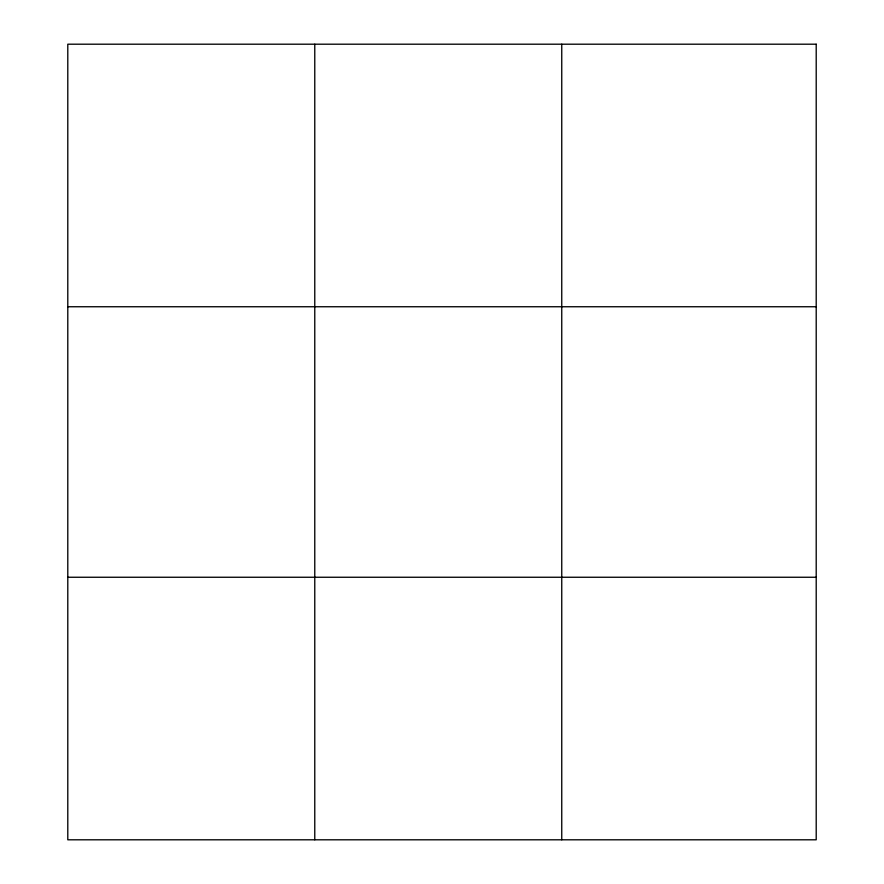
<?xml version="1.0" encoding="UTF-8"?>
<svg xmlns="http://www.w3.org/2000/svg" width="884" height="884" viewBox="0 0 884 884"><rect width="100%" height="100%" fill="white"/><g stroke="black" fill="none" stroke-linecap="round" stroke-linejoin="round"><path stroke-width="1.33" d="M314.77 839.8L314.77 44.2M561.749 839.8L561.749 44.2M67.792 306.748L816.208 306.748M67.792 577.252L816.208 577.252M816.208 44.2L816.208 839.8L67.792 839.8L67.792 44.2L816.208 44.2"/></g></svg>
